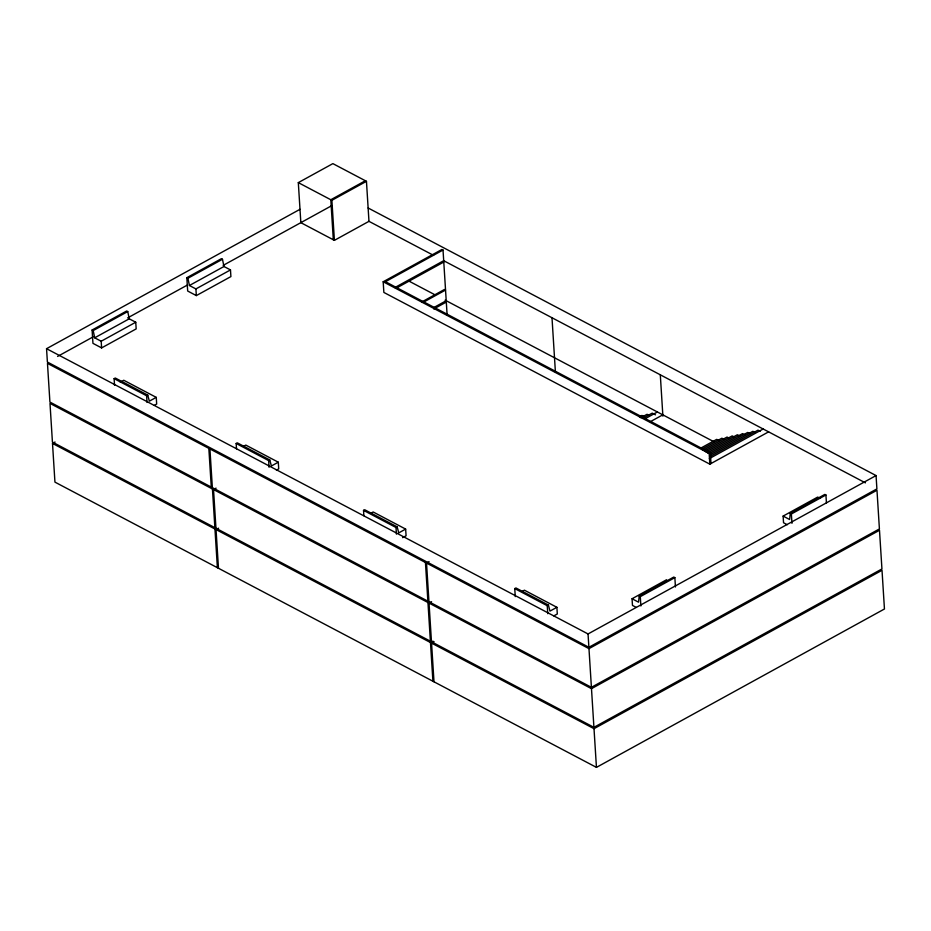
<?xml version="1.0" encoding="UTF-8"?>
<svg xmlns="http://www.w3.org/2000/svg" width="931" height="931" viewBox="0 0 931 931"><rect width="100%" height="100%" fill="white"/><g stroke="black" fill="none" stroke-linecap="round" stroke-linejoin="round"><path stroke-width="1.4" d="M675.441 586.972L674.859 577.627L673.776 577.057L639.213 596.073L638.55 602.171L632.056 598.749L632.475 605.418L636.187 607.373M826.437 502.984L825.925 494.978L824.843 494.408L790.279 513.412L789.616 519.51L783.122 516.088L783.541 522.768L787.254 524.723M368.967 221.334L334.404 240.349L300.841 222.66L298.316 182.627L332.879 163.623L366.453 181.312L368.967 221.334L433.567 255.362M368.129 207.997L876.059 475.566L876.897 488.903L588.892 647.289L47.388 362.043L46.55 348.694L299.991 209.312M186.828 277.694L221.392 258.69L222.474 259.26L223.975 266.499L230.481 269.92L230.9 276.588L196.336 295.593L187.678 291.031L186.828 277.694L187.922 278.264L189.424 285.503L195.917 288.924L230.481 269.92M92.099 330.005L126.663 311.001L127.745 311.571L129.246 318.809L135.751 322.231L136.17 328.899L101.607 347.915L92.949 343.341L92.099 330.005L93.193 330.575L94.694 337.813L101.188 341.235L135.751 322.231M187.922 278.264L222.474 259.26M365.371 180.742L330.808 199.746L333.321 239.767M93.193 330.575L127.745 311.571M298.316 182.627L331.89 200.316L366.453 181.312M57.582 356.433L93.24 336.824M127.628 317.913L187.48 284.991M223.149 265.382L331.692 205.693M189.424 285.503L223.975 266.499M94.694 337.813L129.246 318.809M114.548 385.318L114.129 378.649L115.281 378.021L147.773 395.128L149.344 401.168L156.257 397.374L156.676 404.042L154.371 405.311M120.308 382.152L123.765 380.255L156.257 397.374M52.508 443.424L594.013 728.682L882.018 570.296L884.45 608.99L596.445 767.377L54.941 482.118L52.508 443.424L55.057 442.027M114.129 378.649L146.621 395.768L147.773 395.128M768.599 431.856L709.841 464.162L383.863 292.439L383.188 281.767L441.946 249.461L443.028 250.032L447.113 314.957M443.028 250.032L385.422 281.709L710.318 452.862L710.993 463.533M394.86 287.563L443.691 260.703L865.423 482.863M396.199 288.203L443.784 262.042M421.964 301.865L444.459 289.483L445.542 290.053L423 302.447M433.695 307.614L446.217 300.725M433.776 308.952L446.298 302.063L445.216 301.493M236.509 448.823L236.171 443.482L237.324 442.853L269.804 459.961L271.387 466L278.288 462.195L278.718 468.875L276.414 470.143M243.503 446.356L245.807 445.088L278.288 462.195M216.062 488.147L213.525 489.543L215.957 528.238M236.171 443.482L268.652 460.601L269.804 459.961M218.587 528.18L216.039 529.576L218.482 568.271M363.87 515.716L363.532 510.374L364.684 509.746L397.165 526.853L398.747 532.893L405.648 529.087L406.079 535.767L402.623 537.664M370.864 513.249L373.168 511.98L405.648 529.087M363.532 510.374L396.012 527.493L397.165 526.853M639.411 416.809L641.913 415.435L644.077 416.576M640.807 417.728L647.068 414.283L649.244 415.424M643.472 417.949L652.235 413.131L655.482 414.842M644.88 418.869L657.402 411.979M650.292 421.72L662.814 414.83M429.063 561.649L426.526 563.046L428.958 601.74M700.438 448.311L716.707 439.351L718.883 440.491M701.834 449.219L721.874 438.21L724.039 439.351M703.242 450.139L727.041 437.058L729.206 438.198M704.651 451.058L732.197 435.906L734.373 437.046M431.577 601.682L429.04 603.079L431.472 641.773M706.059 451.966L737.364 434.754L739.528 435.894M707.467 452.885L742.531 433.602L744.695 434.742M383.188 281.767L709.166 453.49L710.318 452.862M710.12 453.118L747.686 432.45L749.862 433.59M710.283 454.712L752.853 431.309L755.018 432.45M710.434 456.318L758.02 430.157L760.185 431.297M709.341 458.611L763.176 429.005M515.262 596.596L514.762 588.59L515.914 587.95L548.406 605.069L549.977 611.108L556.889 607.303L557.308 613.971L553.852 615.88M522.093 591.453L524.397 590.184L556.889 607.303M433.02 641.133L430.471 642.541L432.915 681.224M434.102 641.703L431.553 643.112L433.997 681.795M514.762 588.59L547.253 605.697L548.406 605.069M632.056 598.749L666.608 579.734M783.122 516.088L817.686 497.084L819.85 498.225M639.213 596.073L640.295 596.643L674.859 577.627M790.279 513.412L791.373 513.982L825.925 494.978M46.55 348.694L588.043 633.953L876.059 475.566M588.974 648.628L876.979 490.241L879.411 528.936L591.406 687.322L49.913 402.064L47.469 363.369L588.974 648.628L591.406 687.322M591.488 688.661L879.492 530.274L881.936 568.957L593.92 727.344L52.427 442.097L49.995 403.402L591.488 688.661L593.92 727.344M408.22 280.72L434.812 294.72M445.134 300.154L714.077 441.841M791.373 513.982L791.955 523.327M709.166 453.49L709.841 464.162M660.3 374.809L662.895 416.169M640.295 596.643L640.877 605.976M588.043 633.953L588.892 647.289M594.013 728.682L596.445 767.377M552.002 317.75L555.411 372.074M547.253 605.697L547.754 613.704M425.444 562.475L427.876 601.17M427.957 602.508L430.39 641.203M396.012 527.493L396.443 534.161M331.89 200.316L334.404 240.349M268.652 460.601L269.082 467.269M209.917 448.951L212.361 487.646M212.443 488.973L214.875 527.668M214.956 529.006L217.389 567.701M208.835 448.381L211.279 487.076M195.917 288.924L196.336 295.593M146.621 395.768L147.04 402.436M101.188 341.235L101.607 347.915"/></g></svg>
